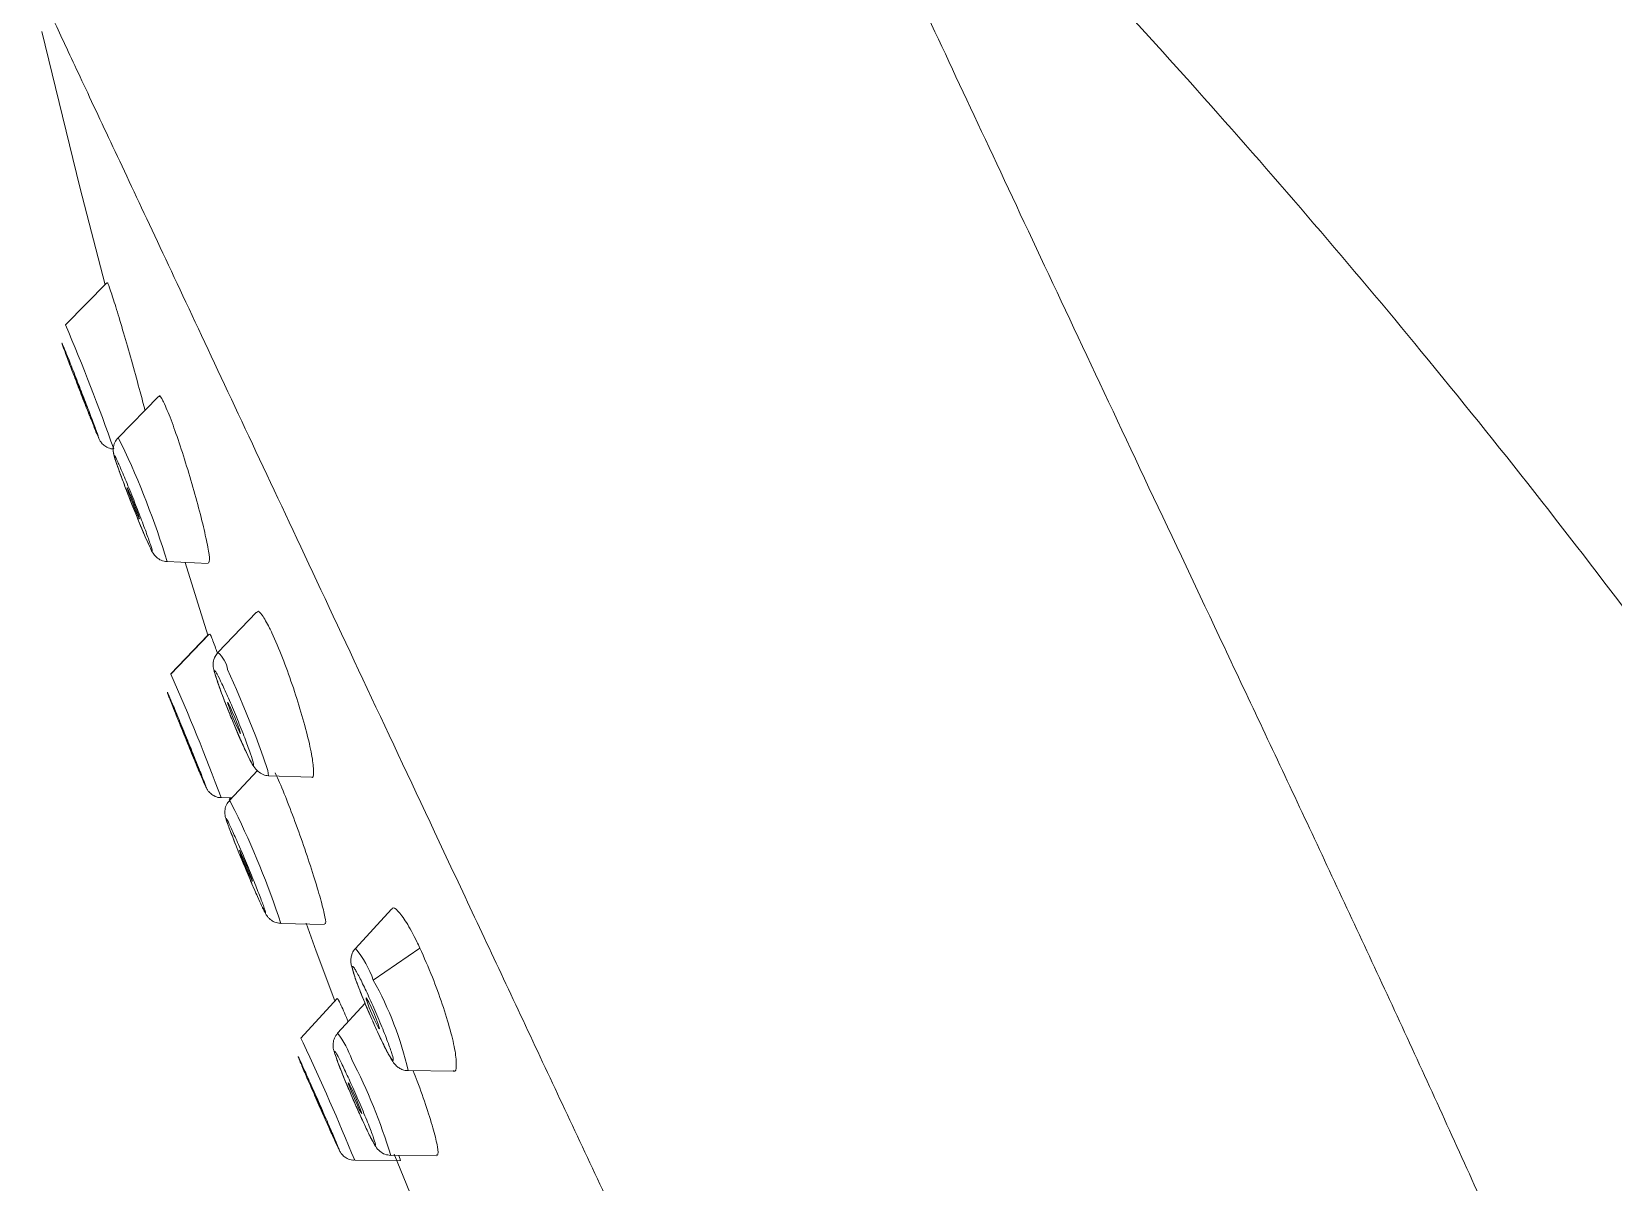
# Model space of a CAD drawing. Extents: x -6207 to -5787, y -4608 to -3937.
# Drawn here: x -5895.45 to -5887.95, y -4187.66 to -4182.2 of the extents above; entities that cross this region are included whole.
import ezdxf

# ---------------------------------------------------------------- set-up
doc = ezdxf.new("R2010")
doc.units = 0
doc.header["$LTSCALE"] = 7
doc.layers.get('0').update_dxf_attribs({"color": 2, "linetype": 'CONTINUOUS'})

msp = doc.modelspace()

# ---------------------------------------------------------------- linework, layer by layer
at = {"color": 7, "linetype": 'Continuous', "lineweight": 15}
for p, q in [((-5895.09491, -4183.39669), (-5895.2916, -4183.59477)), ((-5894.85065, -4183.93493), (-5895.04243, -4184.13077)), ((-5894.80986, -4184.71862), (-5894.61419, -4184.72692)), ((-5894.72449, -4184.72225), (-5894.61609, -4185.0677)), ((-5894.38565, -4184.95868), (-5894.56845, -4185.1503)), ((-5894.61609, -4185.0677), (-5894.79272, -4185.25195)), ((-5894.60936, -4185.0627), (-5894.79209, -4185.25331)), ((-5894.38048, -4185.7103), (-5894.51395, -4185.85178)), ((-5894.3284, -4185.73506), (-5894.12485, -4185.74114)), ((-5894.55312, -4185.83867), (-5894.50306, -4185.84023)), ((-5894.50836, -4185.84006), (-5894.51576, -4185.84791)), ((-5893.74489, -4186.36769), (-5893.91598, -4186.55364)), ((-5894.27043, -4186.4352), (-5894.06281, -4186.44011)), ((-5893.83121, -4186.70462), (-5893.6101, -4186.55247)), ((-5894.00302, -4186.79138), (-5894.17444, -4186.9802)), ((-5893.87047, -4186.81422), (-5894.0006, -4186.95628)), ((-5893.66567, -4187.13397), (-5893.45278, -4187.13663)), ((-5893.91966, -4187.55886), (-5893.70478, -4187.55974)), ((-5893.7487, -4187.53605), (-5893.53329, -4187.53808)), ((-5893.73157, -4187.53046), (-5893.54811, -4187.98025))]:
    msp.add_line(p, q, dxfattribs=at)
at = {"color": 7, "linetype": 'Continuous', "lineweight": 15, "flags": 128}
for points in [[(-5895.40348, -4182.20413), (-5895.22444, -4182.94193), (-5895.1036, -4183.40545)], [(-5895.19259, -4183.98124), (-5895.19448, -4183.97545), (-5895.20048, -4183.95918), (-5895.20969, -4183.93491), (-5895.2207, -4183.90634), (-5895.23183, -4183.87783), (-5895.24139, -4183.85369), (-5895.24793, -4183.83763), (-5895.25044, -4183.83208), (-5895.24855, -4183.83787), (-5895.24255, -4183.85414), (-5895.23334, -4183.87841), (-5895.22233, -4183.90698), (-5895.2112, -4183.93549), (-5895.20163, -4183.95962), (-5895.1951, -4183.97569), (-5895.19259, -4183.98124)], [(-5894.9407, -4184.51648), (-5894.94204, -4184.51046), (-5894.94765, -4184.49403), (-5894.95669, -4184.4697), (-5894.96777, -4184.44116), (-5894.97921, -4184.41277), (-5894.98927, -4184.38883), (-5894.99642, -4184.37301), (-5894.99956, -4184.36771), (-5894.99822, -4184.37373), (-5894.9926, -4184.39015), (-5894.98357, -4184.41449), (-5894.97248, -4184.44302), (-5894.96104, -4184.47142), (-5894.95098, -4184.49536), (-5894.94384, -4184.51118), (-5894.9407, -4184.51648)], [(-5894.49554, -4185.46224), (-5894.48364, -4185.49042), (-5894.473, -4185.51407), (-5894.46525, -4185.52957), (-5894.46157, -4185.53455), (-5894.46252, -4185.52828), (-5894.46794, -4185.5117), (-5894.47703, -4185.48732), (-5894.48839, -4185.45888), (-5894.50029, -4185.43069), (-5894.51092, -4185.40703), (-5894.51867, -4185.39155), (-5894.52235, -4185.38655), (-5894.52141, -4185.39282), (-5894.51598, -4185.40942), (-5894.5069, -4185.43378), (-5894.49554, -4185.46224)], [(-5894.68629, -4185.63799), (-5894.6883, -4185.63223), (-5894.69461, -4185.61607), (-5894.70425, -4185.59198), (-5894.71577, -4185.56362), (-5894.7274, -4185.53529), (-5894.73737, -4185.51133), (-5894.74417, -4185.49537), (-5894.74676, -4185.48985), (-5894.74475, -4185.49561), (-5894.73845, -4185.51177), (-5894.7288, -4185.53586), (-5894.71729, -4185.56424), (-5894.70566, -4185.59255), (-5894.69568, -4185.61651), (-5894.68888, -4185.63247), (-5894.68629, -4185.63799)], [(-5894.40504, -4186.23555), (-5894.40657, -4186.22959), (-5894.41255, -4186.21329), (-5894.42208, -4186.18914), (-5894.43371, -4186.16082), (-5894.44567, -4186.13264), (-5894.45613, -4186.10888), (-5894.46351, -4186.09317), (-5894.46668, -4186.0879), (-5894.46515, -4186.09386), (-5894.45917, -4186.11015), (-5894.44964, -4186.13429), (-5894.43801, -4186.16262), (-5894.42605, -4186.1908), (-5894.41559, -4186.21456), (-5894.40821, -4186.23027), (-5894.40504, -4186.23555)], [(-5894.14993, -4186.43424), (-5894.10162, -4186.56639), (-5894.01365, -4186.80309)], [(-5893.83833, -4186.86446), (-5893.82586, -4186.89241), (-5893.8146, -4186.91578), (-5893.80627, -4186.93102), (-5893.80213, -4186.9358), (-5893.80282, -4186.9294), (-5893.80823, -4186.91279), (-5893.81753, -4186.8885), (-5893.82932, -4186.86023), (-5893.84179, -4186.83228), (-5893.85305, -4186.80891), (-5893.86138, -4186.79368), (-5893.86552, -4186.7889), (-5893.86483, -4186.79529), (-5893.85942, -4186.8119), (-5893.85011, -4186.83619), (-5893.83833, -4186.86446)], [(-5893.92105, -4187.26644), (-5893.90861, -4187.2944), (-5893.89758, -4187.31789), (-5893.88964, -4187.3333), (-5893.88601, -4187.33832), (-5893.88723, -4187.33217), (-5893.89312, -4187.31579), (-5893.90278, -4187.29166), (-5893.91474, -4187.26347), (-5893.92718, -4187.2355), (-5893.93821, -4187.21203), (-5893.94614, -4187.1966), (-5893.94978, -4187.19159), (-5893.94856, -4187.19774), (-5893.94267, -4187.21412), (-5893.93301, -4187.23824), (-5893.92105, -4187.26644)], [(-5894.05824, -4187.36186), (-5894.06041, -4187.35617), (-5894.06716, -4187.34019), (-5894.07746, -4187.31636), (-5894.08974, -4187.28832), (-5894.10213, -4187.26033), (-5894.11275, -4187.23665), (-5894.11998, -4187.22087), (-5894.12271, -4187.21543), (-5894.12054, -4187.22113), (-5894.11379, -4187.2371), (-5894.10349, -4187.26093), (-5894.09121, -4187.28897), (-5894.07882, -4187.31697), (-5894.0682, -4187.34064), (-5894.06097, -4187.35642), (-5894.05824, -4187.36186)]]:
    msp.add_lwpolyline(points, dxfattribs=at)
at = {"color": 8, "linetype": 'Continuous', "lineweight": 15, "flags": 128}
for points in [[(-5895.04243, -4184.13077), (-5895.04124, -4184.13128), (-5895.02547, -4184.16093)], [(-5894.52292, -4185.23133), (-5894.48087, -4185.32484), (-5894.43383, -4185.43628), (-5894.38897, -4185.54867), (-5894.35311, -4185.6449), (-5894.33171, -4185.71033), (-5894.32804, -4185.73499), (-5894.3284, -4185.73506)], [(-5894.51395, -4185.85178), (-5894.50985, -4185.85663), (-5894.4886, -4185.89895)], [(-5894.17444, -4186.9802), (-5894.17443, -4186.98019), (-5894.16363, -4187.00172)]]:
    msp.add_lwpolyline(points, dxfattribs=at)
at = {"color": 8, "linetype": 'Continuous', "lineweight": 15}
for centre, radius, start, end in [((-5904.55609, -4187.52715), 10.06451, 19.399239, 22.999144), ((-5898.68974, -4185.89809), 4.05519, 16.909101, 25.364845), ((-5894.65235, -4185.25076), 0.13088, 8.536705, 50.133968), ((-5904.54901, -4189.57809), 10.67245, 20.51063, 23.905434), ((-5898.17383, -4187.71077), 4.10654, 18.096465, 26.180636), ((-5894.28101, -4186.85788), 0.47519, 18.816218, 39.810974), ((-5895.25516, -4187.50022), 1.63113, 12.975502, 29.193452), ((-5894.33985, -4187.21859), 0.42883, 18.789427, 37.712337), ((-5906.22846, -4192.61689), 13.30753, 22.339155, 24.958053), ((-5896.30673, -4188.31036), 2.67265, 16.84093, 27.398475)]:
    msp.add_arc(centre, radius, start, end, dxfattribs=at)
at = {"color": 7, "linetype": 'Continuous', "lineweight": 15}
for points, knots in [([(-5892.09444, -4180.23223), (-5892.09016, -4180.241), (-5892.08159, -4180.25855), (-5892.0139, -4180.39983), (-5891.90823, -4180.62341), (-5891.76197, -4180.9343), (-5891.57842, -4181.32593), (-5891.35839, -4181.79486), (-5891.10516, -4182.33518), (-5890.82183, -4182.94045), (-5890.51071, -4183.60334), (-5890.17551, -4184.31567), (-5889.81948, -4185.06909), (-5889.44853, -4185.8555), (-5889.0683, -4186.66637), (-5888.68831, -4187.49325), (-5888.31355, -4188.32777), (-5888.06923, -4188.87706), (-5887.94707, -4189.1517)], [0, 0, 0, 0, 0.0622146, 0.1244586, 0.186708, 0.2489645, 0.3112289, 0.3735261, 0.4358636, 0.498231, 0.5606418, 0.6230899, 0.6856243, 0.7482668, 0.8110683, 0.8740174, 0.9370092, 1, 1, 1, 1]), ([(-5883.00224, -4193.62238), (-5883.25522, -4193.01427), (-5883.77844, -4191.75655), (-5884.68182, -4189.94581), (-5885.66676, -4188.20425), (-5886.69799, -4186.58942), (-5887.75834, -4185.10014), (-5888.82095, -4183.74845), (-5889.87877, -4182.51615), (-5890.95633, -4181.35011), (-5891.71212, -4180.60775), (-5892.09444, -4180.23223)], [0, 0, 0, 0, 0.1211221, 0.2505105, 0.3719185, 0.4890107, 0.6027738, 0.7080653, 0.8051576, 0.9014406, 1, 1, 1, 1]), ([(-5895.45252, -4181.92879), (-5895.44816, -4181.93808), (-5895.43947, -4181.95658), (-5895.37012, -4182.1043), (-5895.26241, -4182.33371), (-5895.11623, -4182.64507), (-5894.93621, -4183.02849), (-5894.7233, -4183.48196), (-5894.47685, -4184.00689), (-5894.19559, -4184.60595), (-5893.88359, -4185.2705), (-5893.54307, -4185.99578), (-5893.18148, -4186.76596), (-5892.80599, -4187.56571), (-5892.42421, -4188.37886), (-5892.04572, -4189.18504), (-5891.6734, -4189.97804), (-5891.433, -4190.49008), (-5891.3128, -4190.74611)], [0, 0, 0, 0, 0.0643727, 0.1283161, 0.190804, 0.2532995, 0.3131267, 0.3729608, 0.4345593, 0.496165, 0.5595918, 0.6237253, 0.688146, 0.7524224, 0.8161297, 0.878865, 0.9394302, 1, 1, 1, 1]), ([(-5895.09239, -4183.39919), (-5895.09256, -4183.39756), (-5895.09296, -4183.39392), (-5895.09133, -4183.39749), (-5895.09043, -4183.39947)], [0, 0, 0, 0, 0.4459228, 1, 1, 1, 1]), ([(-5895.09043, -4183.39947), (-5895.08543, -4183.41242), (-5895.07601, -4183.43681), (-5895.0468, -4183.53044), (-5895.0124, -4183.64655), (-5894.97443, -4183.77977), (-5894.9398, -4183.905), (-5894.92214, -4183.97216), (-5894.91473, -4184.00036)], [0, 0, 0, 0, 0.1921069, 0.3617185, 0.5320194, 0.7032816, 0.8753899, 1, 1, 1, 1]), ([(-5895.13509, -4184.13064), (-5895.13832, -4184.1232), (-5895.14331, -4184.11172), (-5895.15726, -4184.07728), (-5895.16694, -4184.05295), (-5895.176, -4184.03024), (-5895.18747, -4184.00115), (-5895.20933, -4183.94541), (-5895.23809, -4183.87133), (-5895.26471, -4183.8019), (-5895.28291, -4183.75384), (-5895.29455, -4183.72269), (-5895.30316, -4183.6992), (-5895.31016, -4183.67934), (-5895.30881, -4183.68137), (-5895.30794, -4183.68268)], [0, 0, 0, 0, 0.1197217, 0.1847908, 0.2450038, 0.2500055, 0.3150697, 0.3802798, 0.5000078, 0.6197276, 0.684791, 0.7499998, 0.8150697, 0.8802782, 1, 1, 1, 1]), ([(-5895.30794, -4183.68268), (-5895.30475, -4183.69002), (-5895.29982, -4183.70134), (-5895.28529, -4183.73725), (-5895.27157, -4183.77165), (-5895.25571, -4183.81177), (-5895.23362, -4183.86811), (-5895.20496, -4183.94191), (-5895.17832, -4184.01143), (-5895.16012, -4184.05947), (-5895.14848, -4184.09063), (-5895.13987, -4184.11412), (-5895.13287, -4184.13398), (-5895.13422, -4184.13195), (-5895.13509, -4184.13064)], [0, 0, 0, 0, 0.1197226, 0.1847917, 0.2500056, 0.3150698, 0.3802803, 0.4999935, 0.6197267, 0.6847907, 0.7499988, 0.8150689, 0.8802782, 1, 1, 1, 1]), ([(-5895.22399, -4183.90762), (-5895.21266, -4183.93673), (-5895.19712, -4183.97665), (-5895.17965, -4184.021), (-5895.17353, -4184.03639), (-5895.17077, -4184.04333)], [0, 0, 0, 0, 0.59664072, 0.8181002, 1, 1, 1, 1]), ([(-5894.8481, -4183.93741), (-5894.84784, -4183.93558), (-5894.84641, -4183.92548), (-5894.83549, -4183.94347), (-5894.82463, -4183.96579), (-5894.82226, -4183.97065)], [0, 0, 0, 0, 0.148064, 0.8147062, 1, 1, 1, 1]), ([(-5894.82226, -4183.97065), (-5894.81088, -4183.99718), (-5894.78945, -4184.04714), (-5894.74767, -4184.1676), (-5894.70644, -4184.29818), (-5894.66757, -4184.43349), (-5894.63562, -4184.55767), (-5894.61468, -4184.65514), (-5894.60602, -4184.71727), (-5894.61153, -4184.72227), (-5894.6141, -4184.72461)], [0, 0, 0, 0, 0.1400998, 0.2638067, 0.3880021, 0.5128997, 0.6384225, 0.764208, 0.8897848, 1, 1, 1, 1]), ([(-5895.13418, -4184.13284), (-5895.13354, -4184.13429), (-5895.13224, -4184.1372), (-5895.12994, -4184.14195), (-5895.12536, -4184.14939), (-5895.12017, -4184.15625), (-5895.11129, -4184.16572), (-5895.09474, -4184.17688), (-5895.07745, -4184.18439), (-5895.06649, -4184.18351), (-5895.06495, -4184.18339)], [0, 0, 0, 0, 0.147577, 0.29734, 0.3732814, 0.4371901, 0.5374677, 0.7145878, 0.9600958, 1, 1, 1, 1]), ([(-5895.04243, -4184.13077), (-5895.04838, -4184.13829), (-5895.06044, -4184.15356), (-5895.06648, -4184.18223), (-5895.06383, -4184.2084), (-5895.0526, -4184.245), (-5895.03829, -4184.28603), (-5895.01945, -4184.33566), (-5895.01564, -4184.3457)], [0, 0, 0, 0, 0.0934321, 0.189763, 0.3021244, 0.4529387, 0.8893279, 1, 1, 1, 1]), ([(-5895.06523, -4184.1834), (-5895.06528, -4184.18737), (-5895.06544, -4184.19907), (-5895.0639, -4184.20431), (-5895.06288, -4184.20778)], [0, 0, 0, 0, 0.3389311, 1, 1, 1, 1]), ([(-5894.89366, -4184.64485), (-5894.90059, -4184.62956), (-5894.91127, -4184.60598), (-5894.93173, -4184.55746), (-5894.94905, -4184.5154), (-5894.96732, -4184.47013), (-5894.9908, -4184.41084), (-5895.01816, -4184.33979), (-5895.03972, -4184.2811), (-5895.05189, -4184.24589), (-5895.05796, -4184.22662), (-5895.06039, -4184.21629), (-5895.05898, -4184.21431), (-5895.05146, -4184.22951), (-5895.04659, -4184.23934)], [0, 0, 0, 0, 0.1197194, 0.1847844, 0.250001, 0.3150743, 0.3802829, 0.5000056, 0.619723, 0.6847906, 0.7500004, 0.8150694, 0.8802783, 1, 1, 1, 1]), ([(-5895.04659, -4184.23934), (-5895.03967, -4184.25462), (-5895.02898, -4184.27821), (-5895.00853, -4184.32673), (-5894.99121, -4184.36879), (-5894.97293, -4184.41406), (-5894.94946, -4184.47335), (-5894.9221, -4184.5444), (-5894.90053, -4184.60309), (-5894.88837, -4184.6383), (-5894.8823, -4184.65757), (-5894.87987, -4184.6679), (-5894.88127, -4184.66988), (-5894.8888, -4184.65468), (-5894.89366, -4184.64485)], [0, 0, 0, 0, 0.1197201, 0.184784, 0.250001, 0.3150741, 0.3802827, 0.5000057, 0.6197237, 0.6847905, 0.7500003, 0.8150693, 0.8802782, 1, 1, 1, 1]), ([(-5895.01564, -4184.3457), (-5895.01158, -4184.35651), (-5895.00031, -4184.38651), (-5894.9778, -4184.44395), (-5894.95126, -4184.51024), (-5894.92303, -4184.57889), (-5894.90917, -4184.60972), (-5894.90151, -4184.62676)], [0, 0, 0, 0, 0.1139401, 0.3163757, 0.5189545, 0.7341891, 1, 1, 1, 1]), ([(-5894.90151, -4184.62676), (-5894.89728, -4184.63656), (-5894.88861, -4184.65668), (-5894.87891, -4184.67592), (-5894.8626, -4184.69749), (-5894.83864, -4184.71426), (-5894.81934, -4184.71719), (-5894.80986, -4184.71862)], [0, 0, 0, 0, 0.23776817, 0.48796945, 0.67787963, 0.84174483, 1, 1, 1, 1]), ([(-5894.38317, -4184.96101), (-5894.38268, -4184.95896), (-5894.3798, -4184.9469), (-5894.35964, -4184.96885), (-5894.33349, -4185.01248), (-5894.31598, -4185.04913), (-5894.31218, -4185.0571)], [0, 0, 0, 0, 0.0828533, 0.4867753, 0.8883787, 1, 1, 1, 1]), ([(-5894.60596, -4185.06596), (-5894.60622, -4185.06395), (-5894.60669, -4185.06039), (-5894.6043, -4185.06549), (-5894.60327, -4185.06769)], [0, 0, 0, 0, 0.5675297, 1, 1, 1, 1]), ([(-5894.60327, -4185.06769), (-5894.59791, -4185.08002), (-5894.59081, -4185.09634), (-5894.57454, -4185.14175), (-5894.57056, -4185.15286)], [0, 0, 0, 0, 0.7555589, 1, 1, 1, 1]), ([(-5894.31218, -4185.0571), (-5894.29562, -4185.09466), (-5894.26443, -4185.1654), (-5894.21536, -4185.30136), (-5894.17289, -4185.43463), (-5894.13916, -4185.55891), (-5894.11768, -4185.66106), (-5894.11311, -4185.7226), (-5894.11651, -4185.74856), (-5894.12477, -4185.74101), (-5894.12484, -4185.74094)], [0, 0, 0, 0, 0.15725691, 0.2960961, 0.43550512, 0.57569431, 0.71658197, 0.85776582, 0.99871786, 1, 1, 1, 1]), ([(-5894.56845, -4185.1503), (-5894.5709, -4185.15309), (-5894.57574, -4185.15859), (-5894.58072, -4185.16681), (-5894.58394, -4185.17347), (-5894.58697, -4185.18091), (-5894.59456, -4185.20921), (-5894.58822, -4185.23584), (-5894.57138, -4185.28437), (-5894.5639, -4185.30593)], [0, 0, 0, 0, 0.0464861, 0.0920125, 0.1156587, 0.1412323, 0.2042644, 0.6463411, 1, 1, 1, 1]), ([(-5894.43445, -4185.62295), (-5894.4444, -4185.6012), (-5894.45977, -4185.56764), (-5894.48396, -4185.51117), (-5894.50299, -4185.46548), (-5894.52165, -4185.41939), (-5894.54385, -4185.36278), (-5894.56678, -4185.30121), (-5894.58066, -4185.25888), (-5894.58526, -4185.23977), (-5894.58492, -4185.23416), (-5894.58074, -4185.23789), (-5894.57088, -4185.25394), (-5894.55789, -4185.28078), (-5894.54948, -4185.29816)], [0, 0, 0, 0, 0.1197201, 0.1847885, 0.2499909, 0.3150603, 0.380281, 0.4999943, 0.619715, 0.6847888, 0.7499975, 0.8150663, 0.8802789, 1, 1, 1, 1]), ([(-5894.80684, -4185.34164), (-5894.80816, -4185.33922), (-5894.81019, -4185.3355), (-5894.80371, -4185.35305), (-5894.79531, -4185.3748), (-5894.78365, -4185.4044), (-5894.76517, -4185.45074), (-5894.73774, -4185.51873), (-5894.70771, -4185.59229), (-5894.68463, -4185.64836), (-5894.67247, -4185.67771), (-5894.66272, -4185.70108), (-5894.65234, -4185.72594), (-5894.63707, -4185.76202), (-5894.63126, -4185.77505), (-5894.62749, -4185.78348)], [0, 0, 0, 0, 0.1197217, 0.1847926, 0.250002, 0.3150736, 0.380285, 0.5000057, 0.6197208, 0.6847982, 0.7499999, 0.7546675, 0.8150673, 0.8802775, 1, 1, 1, 1]), ([(-5894.62689, -4185.78477), (-5894.63068, -4185.77629), (-5894.63652, -4185.7632), (-5894.65186, -4185.72699), (-5894.66224, -4185.70206), (-5894.67203, -4185.67869), (-5894.68415, -4185.64938), (-5894.70725, -4185.59331), (-5894.73728, -4185.51969), (-5894.76468, -4185.4518), (-5894.78313, -4185.40551), (-5894.79476, -4185.37598), (-5894.80313, -4185.35428), (-5894.80958, -4185.33683), (-5894.80751, -4185.34062), (-5894.80616, -4185.34307)], [0, 0, 0, 0, 0.11972102, 0.18478694, 0.24585369, 0.24999497, 0.31506428, 0.38027379, 0.50000441, 0.61971807, 0.68478976, 0.75000273, 0.81507057, 0.88027813, 1, 1, 1, 1]), ([(-5894.5639, -4185.30593), (-5894.56036, -4185.31679), (-5894.55205, -4185.34227), (-5894.53109, -4185.39565), (-5894.50653, -4185.4574), (-5894.47985, -4185.52117), (-5894.45445, -4185.58026), (-5894.44, -4185.61033), (-5894.43299, -4185.62491)], [0, 0, 0, 0, 0.1268193, 0.2975151, 0.4707264, 0.6508309, 0.8305782, 1, 1, 1, 1]), ([(-5894.54948, -4185.29816), (-5894.53952, -4185.3199), (-5894.52415, -4185.35346), (-5894.49996, -4185.40994), (-5894.48093, -4185.45564), (-5894.46228, -4185.50172), (-5894.44006, -4185.55833), (-5894.41715, -4185.6199), (-5894.40326, -4185.66224), (-5894.39866, -4185.68133), (-5894.39901, -4185.68694), (-5894.40318, -4185.68322), (-5894.41304, -4185.66717), (-5894.42604, -4185.64032), (-5894.43445, -4185.62295)], [0, 0, 0, 0, 0.1197194, 0.1847873, 0.25000361, 0.31507228, 0.38027879, 0.50000437, 0.61972417, 0.68479095, 0.74999918, 0.81506946, 0.88027968, 1, 1, 1, 1]), ([(-5894.80616, -4185.34307), (-5894.80242, -4185.35145), (-5894.79663, -4185.3644), (-5894.78075, -4185.40194), (-5894.76596, -4185.43732), (-5894.74906, -4185.47807), (-5894.72573, -4185.53474), (-5894.6958, -4185.60807), (-5894.66837, -4185.67605), (-5894.64992, -4185.72233), (-5894.6383, -4185.75186), (-5894.62992, -4185.77356), (-5894.62348, -4185.79101), (-5894.62555, -4185.78722), (-5894.62689, -4185.78477)], [0, 0, 0, 0, 0.11972135, 0.18478736, 0.25000664, 0.31506326, 0.38027287, 0.50000366, 0.6197175, 0.68478929, 0.75000235, 0.81507028, 0.88027794, 1, 1, 1, 1]), ([(-5894.71884, -4185.56487), (-5894.707, -4185.59378), (-5894.69077, -4185.6334), (-5894.67366, -4185.67474), (-5894.66832, -4185.68751), (-5894.66651, -4185.69185)], [0, 0, 0, 0, 0.6405665, 0.8777853, 1, 1, 1, 1]), ([(-5894.43299, -4185.62491), (-5894.42722, -4185.63774), (-5894.41163, -4185.67238), (-5894.38839, -4185.70802), (-5894.35471, -4185.7312), (-5894.33714, -4185.73378), (-5894.3284, -4185.73506)], [0, 0, 0, 0, 0.2356019, 0.6365125, 0.819294, 1, 1, 1, 1]), ([(-5894.62534, -4185.78823), (-5894.62468, -4185.78965), (-5894.62333, -4185.79255), (-5894.62111, -4185.797), (-5894.61649, -4185.80436), (-5894.6114, -4185.81098), (-5894.60276, -4185.8201), (-5894.58656, -4185.83116), (-5894.56887, -4185.83874), (-5894.55729, -4185.83779), (-5894.55509, -4185.83761)], [0, 0, 0, 0, 0.1454431, 0.297871, 0.372259, 0.4333582, 0.5293099, 0.7008354, 0.9433012, 1, 1, 1, 1]), ([(-5894.29659, -4185.72089), (-5894.28305, -4185.75134), (-5894.25734, -4185.80914), (-5894.20886, -4185.93474), (-5894.16161, -4186.06609), (-5894.11809, -4186.1965), (-5894.08325, -4186.31104), (-5894.06196, -4186.39414), (-5894.05453, -4186.43829), (-5894.06057, -4186.43559), (-5894.06268, -4186.43464)], [0, 0, 0, 0, 0.1449653, 0.2750976, 0.4054851, 0.5362282, 0.6672981, 0.7984973, 0.9295945, 1, 1, 1, 1]), ([(-5894.51419, -4185.85391), (-5894.51881, -4185.85902), (-5894.52933, -4185.87066), (-5894.53511, -4185.89122), (-5894.53631, -4185.90966), (-5894.53394, -4185.9289), (-5894.53039, -4185.93928), (-5894.52433, -4185.95816), (-5894.51516, -4185.98308), (-5894.50253, -4186.01617), (-5894.4865, -4186.05679), (-5894.46641, -4186.10663), (-5894.45074, -4186.1444), (-5894.44242, -4186.16445)], [0, 0, 0, 0, 0.0468104, 0.1066126, 0.1428249, 0.1805859, 0.2835428, 0.3812309, 0.4952331, 0.6089917, 0.7217938, 0.8523425, 1, 1, 1, 1]), ([(-5894.51006, -4185.97374), (-5894.50184, -4185.99166), (-5894.48915, -4186.0193), (-5894.46652, -4186.07124), (-5894.44781, -4186.11496), (-5894.42852, -4186.1608), (-5894.4043, -4186.21936), (-5894.377, -4186.28707), (-5894.35682, -4186.33965), (-5894.34645, -4186.36871), (-5894.34212, -4186.38269), (-5894.34165, -4186.38755), (-5894.34581, -4186.38243), (-5894.35543, -4186.36256), (-5894.36166, -4186.34969)], [0, 0, 0, 0, 0.11971933, 0.18479165, 0.24999881, 0.3150645, 0.38027799, 0.49999693, 0.61972295, 0.68479095, 0.74999921, 0.81506877, 0.88027847, 1, 1, 1, 1]), ([(-5894.44481, -4186.15909), (-5894.4384, -4186.17438), (-5894.4256, -4186.20492), (-5894.40686, -4186.24865), (-5894.38426, -4186.30055), (-5894.37158, -4186.32816), (-5894.36338, -4186.34603)], [0, 0, 0, 0, 0.20688314, 0.41328797, 0.62020123, 1, 1, 1, 1]), ([(-5894.36166, -4186.34969), (-5894.36988, -4186.33178), (-5894.38257, -4186.30413), (-5894.4052, -4186.2522), (-5894.42393, -4186.20847), (-5894.43673, -4186.17793), (-5894.44313, -4186.16268)], [0, 0, 0, 0, 0.3799823, 0.5865186, 0.7934834, 1, 1, 1, 1]), ([(-5894.35637, -4186.36097), (-5894.35452, -4186.36488), (-5894.34932, -4186.37589), (-5894.34303, -4186.38743), (-5894.33739, -4186.39815), (-5894.32549, -4186.41214), (-5894.31367, -4186.42193), (-5894.29694, -4186.43148), (-5894.28214, -4186.43356), (-5894.27386, -4186.43473)], [0, 0, 0, 0, 0.1325748, 0.3732935, 0.5888343, 0.6773833, 0.7509576, 0.8606103, 1, 1, 1, 1]), ([(-5893.74267, -4186.3697), (-5893.74217, -4186.36775), (-5893.73871, -4186.35435), (-5893.71556, -4186.37201), (-5893.67572, -4186.42483), (-5893.63718, -4186.49561), (-5893.61494, -4186.54231), (-5893.6101, -4186.55247)], [0, 0, 0, 0, 0.04966393, 0.34114688, 0.63131679, 0.9198076, 1, 1, 1, 1]), ([(-5893.91542, -4186.55459), (-5893.91727, -4186.55612), (-5893.92639, -4186.56369), (-5893.93404, -4186.58239), (-5893.93892, -4186.60814), (-5893.9365, -4186.62901), (-5893.93236, -4186.64723), (-5893.92508, -4186.67158), (-5893.91423, -4186.70309), (-5893.89981, -4186.74174), (-5893.87854, -4186.79593), (-5893.85959, -4186.84066), (-5893.84784, -4186.86838)], [0, 0, 0, 0, 0.0169275, 0.0837452, 0.1384533, 0.2203675, 0.3156495, 0.4304081, 0.5508842, 0.6643863, 0.7919588, 1, 1, 1, 1]), ([(-5893.6101, -4186.55247), (-5893.59007, -4186.59742), (-5893.55235, -4186.68207), (-5893.50196, -4186.82088), (-5893.46413, -4186.94416), (-5893.44034, -4187.04761), (-5893.43538, -4187.11335), (-5893.44059, -4187.14217), (-5893.45152, -4187.13502), (-5893.45273, -4187.13423)], [0, 0, 0, 0, 0.1796408, 0.338262, 0.4975257, 0.6576777, 0.8186307, 0.9799225, 1, 1, 1, 1]), ([(-5893.80239, -4186.96919), (-5893.81439, -4186.94311), (-5893.8329, -4186.90284), (-5893.85827, -4186.84384), (-5893.87695, -4186.7989), (-5893.89393, -4186.7564), (-5893.91235, -4186.70786), (-5893.92809, -4186.66155), (-5893.93246, -4186.63949), (-5893.9287, -4186.63821), (-5893.92173, -4186.6467), (-5893.91117, -4186.66405), (-5893.89363, -4186.69643), (-5893.87641, -4186.73229), (-5893.86526, -4186.75551)], [0, 0, 0, 0, 0.119718, 0.1847954, 0.2500034, 0.3150617, 0.3802781, 0.5000015, 0.6197189, 0.6847883, 0.7499979, 0.8150689, 0.8802762, 1, 1, 1, 1]), ([(-5893.86526, -4186.75551), (-5893.85326, -4186.78159), (-5893.83475, -4186.82185), (-5893.80938, -4186.88084), (-5893.7907, -4186.92578), (-5893.77372, -4186.9683), (-5893.7553, -4187.01684), (-5893.73955, -4187.06312), (-5893.73518, -4187.08521), (-5893.73895, -4187.08647), (-5893.74591, -4187.07798), (-5893.75648, -4187.06065), (-5893.77402, -4187.02826), (-5893.79124, -4186.9924), (-5893.80239, -4186.96919)], [0, 0, 0, 0, 0.11971936, 0.18478303, 0.24999135, 0.31506468, 0.38028051, 0.49999766, 0.61972084, 0.68479058, 0.75000093, 0.81506723, 0.88027364, 1, 1, 1, 1]), ([(-5894.00222, -4186.79211), (-5894.00019, -4186.79388), (-5893.99761, -4186.79613), (-5893.98894, -4186.8144), (-5893.98708, -4186.81832)], [0, 0, 0, 0, 0.7852601, 1, 1, 1, 1]), ([(-5893.98708, -4186.81832), (-5893.97799, -4186.83794), (-5893.96832, -4186.85882), (-5893.95164, -4186.89929), (-5893.95064, -4186.90173)], [0, 0, 0, 0, 0.93982062, 1, 1, 1, 1]), ([(-5893.83326, -4186.90105), (-5893.82478, -4186.92038), (-5893.81386, -4186.94526), (-5893.80372, -4186.96673), (-5893.80146, -4186.97152)], [0, 0, 0, 0, 0.77684435, 1, 1, 1, 1]), ([(-5894.0006, -4186.95628), (-5894.00613, -4186.96362), (-5894.01437, -4186.97457), (-5894.0198, -4186.99164), (-5894.02191, -4187.00426), (-5894.02209, -4187.02874), (-5894.01535, -4187.04863), (-5894.00391, -4187.08337), (-5893.98522, -4187.1317), (-5893.96069, -4187.192), (-5893.933, -4187.25727), (-5893.90463, -4187.32167), (-5893.88334, -4187.36928), (-5893.87443, -4187.38738), (-5893.87327, -4187.38976)], [0, 0, 0, 0, 0.0468208, 0.0698786, 0.093665, 0.1200326, 0.2373162, 0.3549128, 0.4864017, 0.6132422, 0.7326744, 0.8533049, 0.9807608, 1, 1, 1, 1]), ([(-5893.80146, -4186.97152), (-5893.79917, -4186.97642), (-5893.78975, -4186.99655), (-5893.77496, -4187.02657), (-5893.75855, -4187.05814), (-5893.74468, -4187.08208), (-5893.73441, -4187.09784), (-5893.71915, -4187.11447), (-5893.70079, -4187.12626), (-5893.68348, -4187.13321), (-5893.67152, -4187.13286), (-5893.66711, -4187.13273)], [0, 0, 0, 0, 0.0572133, 0.2351838, 0.4005346, 0.5618443, 0.7237311, 0.8179166, 0.8837211, 0.9570995, 1, 1, 1, 1]), ([(-5893.87218, -4187.39226), (-5893.8836, -4187.36753), (-5893.90122, -4187.32937), (-5893.92695, -4187.27085), (-5893.9465, -4187.22533), (-5893.96496, -4187.18126), (-5893.98597, -4187.12951), (-5894.00591, -4187.07747), (-5894.01523, -4187.04805), (-5894.01553, -4187.04044), (-5894.01163, -4187.04398), (-5894.00389, -4187.05663), (-5893.98955, -4187.08342), (-5893.9738, -4187.11634), (-5893.96361, -4187.13764)], [0, 0, 0, 0, 0.1197262, 0.1847934, 0.2499995, 0.3150643, 0.3802841, 0.5000047, 0.6197259, 0.6847943, 0.7500031, 0.8150737, 0.8802792, 1, 1, 1, 1]), ([(-5894.00084, -4187.49454), (-5894.00684, -4187.4816), (-5894.01576, -4187.46235), (-5894.03155, -4187.42717), (-5894.04182, -4187.40438), (-5894.05495, -4187.37493), (-5894.07413, -4187.33174), (-5894.09986, -4187.27344), (-5894.13095, -4187.20243), (-5894.1572, -4187.14175), (-5894.17332, -4187.10392), (-5894.18244, -4187.0821), (-5894.18775, -4187.06888), (-5894.1897, -4187.06283), (-5894.18388, -4187.07493), (-5894.18011, -4187.08276)], [0, 0, 0, 0, 0.1197253, 0.1780264, 0.1847936, 0.2499991, 0.3150712, 0.3802776, 0.5000064, 0.6197189, 0.6847869, 0.7499995, 0.8150651, 0.8802759, 1, 1, 1, 1]), ([(-5894.18011, -4187.08276), (-5894.17394, -4187.09611), (-5894.16441, -4187.11672), (-5894.14404, -4187.16197), (-5894.12618, -4187.20194), (-5894.10677, -4187.24566), (-5894.08111, -4187.3038), (-5894.04999, -4187.37488), (-5894.02375, -4187.43554), (-5894.00763, -4187.47337), (-5893.99851, -4187.49519), (-5893.9932, -4187.50843), (-5893.99125, -4187.51444), (-5893.99707, -4187.50236), (-5894.00084, -4187.49454)], [0, 0, 0, 0, 0.1197191, 0.1847878, 0.2499938, 0.3150659, 0.3802727, 0.5000022, 0.6197156, 0.6847848, 0.7499978, 0.815068, 0.880278, 1, 1, 1, 1]), ([(-5893.96361, -4187.13764), (-5893.95219, -4187.16237), (-5893.93457, -4187.20054), (-5893.90884, -4187.25905), (-5893.88929, -4187.30457), (-5893.87082, -4187.34865), (-5893.84981, -4187.40039), (-5893.82987, -4187.45243), (-5893.82056, -4187.48186), (-5893.82026, -4187.48946), (-5893.82416, -4187.48592), (-5893.8319, -4187.47328), (-5893.84624, -4187.44648), (-5893.86198, -4187.41357), (-5893.87218, -4187.39226)], [0, 0, 0, 0, 0.1197268, 0.1847939, 0.25, 0.3150642, 0.3802836, 0.5000042, 0.6197252, 0.6847935, 0.7500023, 0.8150727, 0.880278, 1, 1, 1, 1]), ([(-5893.64269, -4187.13426), (-5893.63605, -4187.15087), (-5893.61228, -4187.21032), (-5893.57685, -4187.31205), (-5893.54264, -4187.42212), (-5893.52502, -4187.49967), (-5893.52181, -4187.53845), (-5893.53062, -4187.53405), (-5893.53323, -4187.53275)], [0, 0, 0, 0, 0.08036193, 0.28760151, 0.49540572, 0.70372073, 0.91225448, 1, 1, 1, 1]), ([(-5894.09271, -4187.28962), (-5894.08007, -4187.31824), (-5894.06274, -4187.35746), (-5894.04406, -4187.39936), (-5894.03796, -4187.41292), (-5894.0356, -4187.41817)], [0, 0, 0, 0, 0.62345316, 0.85417423, 1, 1, 1, 1]), ([(-5893.87327, -4187.38976), (-5893.86006, -4187.41754), (-5893.83729, -4187.46545), (-5893.81265, -4187.50905), (-5893.77707, -4187.53268), (-5893.75803, -4187.53494), (-5893.7487, -4187.53605)], [0, 0, 0, 0, 0.4351537, 0.7505336, 0.8777303, 1, 1, 1, 1]), ([(-5893.99862, -4187.49926), (-5893.9975, -4187.50163), (-5893.99453, -4187.50796), (-5893.99205, -4187.51281), (-5893.98888, -4187.51885), (-5893.98411, -4187.52604), (-5893.97894, -4187.53247), (-5893.97023, -4187.54127), (-5893.95396, -4187.55197), (-5893.93566, -4187.55924), (-5893.92351, -4187.55799), (-5893.92071, -4187.5577)], [0, 0, 0, 0, 0.130395, 0.3486379, 0.4640022, 0.5197849, 0.5650947, 0.6361297, 0.7635646, 0.9454773, 1, 1, 1, 1]), ([(-5893.7095, -4187.53438), (-5893.70502, -4187.54946), (-5893.70017, -4187.56577), (-5893.70445, -4187.55866), (-5893.70477, -4187.55812)], [0, 0, 0, 0, 0.9244617, 1, 1, 1, 1])]:
    msp.add_open_spline(points, degree=3, knots=knots, dxfattribs=at)
at = {"color": 8, "linetype": 'Continuous', "lineweight": 15}
msp.add_open_spline([(-5894.44313, -4186.16268), (-5894.44947, -4186.1474), (-5894.46745, -4186.10407), (-5894.49471, -4186.03636), (-5894.51491, -4185.9838), (-5894.52527, -4185.95473), (-5894.5296, -4185.94075), (-5894.53007, -4185.93588), (-5894.52591, -4185.94101), (-5894.51629, -4185.96088), (-5894.51006, -4185.97374)], degree=3, knots=[0, 0, 0, 0, 0.0952114, 0.2700005, 0.4447861, 0.5397956, 0.6349981, 0.7299995, 0.8252069, 1, 1, 1, 1], dxfattribs=at)

doc.saveas('drawing.dxf')
